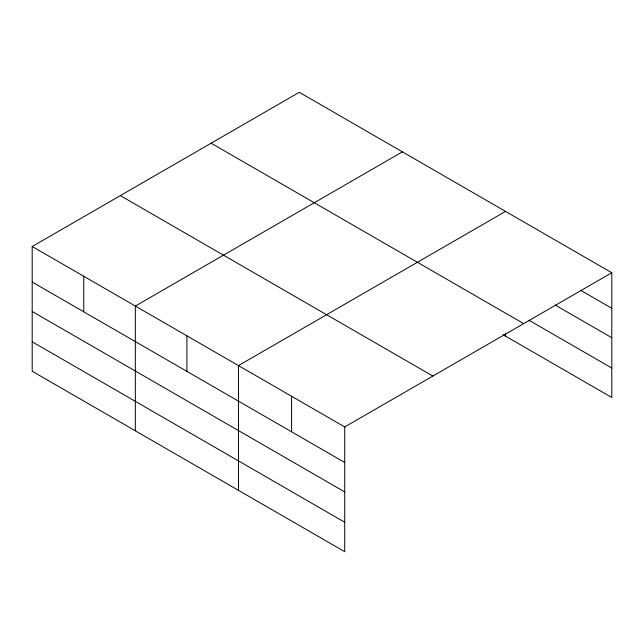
<?xml version="1.0" encoding="UTF-8"?>
<svg xmlns="http://www.w3.org/2000/svg" width="644" height="644" viewBox="0 0 644 644"><rect width="100%" height="100%" fill="white"/><g stroke="black" fill="none" stroke-linecap="round" stroke-linejoin="round"><path stroke-width="0.97" d="M344.725 491.919L344.725 426.94L32.2 246.507L32.2 371.25L344.725 551.691L344.725 491.919L32.2 311.479M502.964 334.655L611.8 397.493L611.8 272.75L299.275 92.309L32.2 246.507M402.403 151.855L135.337 306.053L135.337 430.796M505.54 211.401L238.465 365.591L238.465 490.342M344.725 426.94L611.8 272.75M580.445 290.186L611.8 308.291M555.184 305.039L611.8 337.73M529.054 320.285L611.8 368.054M211.135 143.193L523.669 323.634M120.331 195.623L432.865 376.056M32.2 282.048L344.725 462.481M32.2 341.811L344.725 522.252M505.54 333.206L505.54 336.144M291.595 396.269L291.595 431.81M186.905 335.822L186.905 371.363M83.768 276.276L83.768 311.817"/></g></svg>
